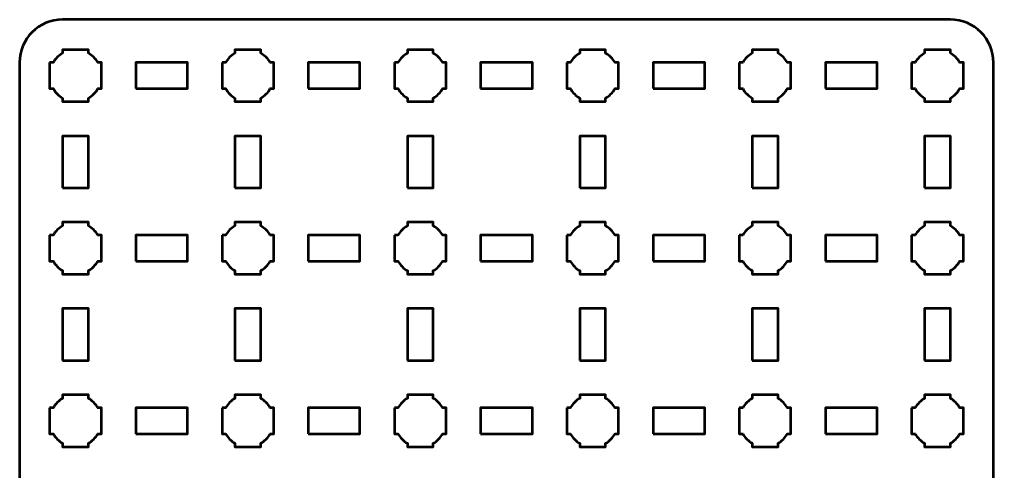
# Model space of a CAD drawing. Header units: centimetres. Extents: x -16.1 to -4.8, y -20.5 to -9.2.
# Drawn here: x -16.15 to -4.85, y -14.44 to -9.2 of the extents above; entities that cross this region are included whole.
import ezdxf

# ---------------------------------------------------------------- set-up
doc = ezdxf.new("R2010")
doc.units = ezdxf.units.CM
doc.header["$MEASUREMENT"] = 0
doc.layers.add('Layer 1', color=7, linetype='Continuous')

msp = doc.modelspace()

# ---------------------------------------------------------------- linework, layer by layer
at = {"layer": 'Layer 1', "lineweight": 53}
for points in [[(-14.8, -10), (-14.2, -10), (-14.2, -9.7), (-14.8, -9.7), (-14.8, -10)], [(-12.8, -10), (-12.2, -10), (-12.2, -9.7), (-12.8, -9.7), (-12.8, -10)], [(-10.8, -10), (-10.2, -10), (-10.2, -9.7), (-10.8, -9.7), (-10.8, -10)], [(-8.8, -10), (-8.2, -10), (-8.2, -9.7), (-8.8, -9.7), (-8.8, -10)], [(-6.8, -10), (-6.2, -10), (-6.2, -9.7), (-6.8, -9.7), (-6.8, -10)], [(-15.65, -11.15), (-15.35, -11.15), (-15.35, -10.55), (-15.65, -10.55), (-15.65, -11.15)], [(-13.65, -11.15), (-13.35, -11.15), (-13.35, -10.55), (-13.65, -10.55), (-13.65, -11.15)], [(-11.65, -11.15), (-11.35, -11.15), (-11.35, -10.55), (-11.65, -10.55), (-11.65, -11.15)], [(-9.65, -11.15), (-9.35, -11.15), (-9.35, -10.55), (-9.65, -10.55), (-9.65, -11.15)], [(-7.65, -11.15), (-7.35, -11.15), (-7.35, -10.55), (-7.65, -10.55), (-7.65, -11.15)], [(-5.65, -11.15), (-5.35, -11.15), (-5.35, -10.55), (-5.65, -10.55), (-5.65, -11.15)], [(-14.8, -12), (-14.2, -12), (-14.2, -11.7), (-14.8, -11.7), (-14.8, -12)], [(-12.8, -12), (-12.2, -12), (-12.2, -11.7), (-12.8, -11.7), (-12.8, -12)], [(-10.8, -12), (-10.2, -12), (-10.2, -11.7), (-10.8, -11.7), (-10.8, -12)], [(-8.8, -12), (-8.2, -12), (-8.2, -11.7), (-8.8, -11.7), (-8.8, -12)], [(-6.8, -12), (-6.2, -12), (-6.2, -11.7), (-6.8, -11.7), (-6.8, -12)], [(-15.65, -13.15), (-15.35, -13.15), (-15.35, -12.55), (-15.65, -12.55), (-15.65, -13.15)], [(-13.65, -13.15), (-13.35, -13.15), (-13.35, -12.55), (-13.65, -12.55), (-13.65, -13.15)], [(-11.65, -13.15), (-11.35, -13.15), (-11.35, -12.55), (-11.65, -12.55), (-11.65, -13.15)], [(-9.65, -13.15), (-9.35, -13.15), (-9.35, -12.55), (-9.65, -12.55), (-9.65, -13.15)], [(-7.65, -13.15), (-7.35, -13.15), (-7.35, -12.55), (-7.65, -12.55), (-7.65, -13.15)], [(-5.65, -13.15), (-5.35, -13.15), (-5.35, -12.55), (-5.65, -12.55), (-5.65, -13.15)], [(-14.8, -14), (-14.2, -14), (-14.2, -13.7), (-14.8, -13.7), (-14.8, -14)], [(-12.8, -14), (-12.2, -14), (-12.2, -13.7), (-12.8, -13.7), (-12.8, -14)], [(-10.8, -14), (-10.2, -14), (-10.2, -13.7), (-10.8, -13.7), (-10.8, -14)], [(-8.8, -14), (-8.2, -14), (-8.2, -13.7), (-8.8, -13.7), (-8.8, -14)], [(-6.8, -14), (-6.2, -14), (-6.2, -13.7), (-6.8, -13.7), (-6.8, -14)]]:
    msp.add_lwpolyline(points, close=True, dxfattribs=at)
for points, knots in [([(-16.15, -20), (-16.15, -20), (-16.15, -9.7), (-16.15, -9.7), (-16.15, -9.7), (-16.15, -9.42391), (-15.92609, -9.2), (-15.65, -9.2), (-15.65, -9.2), (-15.65, -9.2), (-5.35, -9.2), (-5.35, -9.2), (-5.35, -9.2), (-5.07391, -9.2), (-4.85, -9.42391), (-4.85, -9.7), (-4.85, -9.7), (-4.85, -9.7), (-4.85, -20), (-4.85, -20), (-4.85, -20), (-4.85, -20.27609), (-5.07391, -20.5), (-5.35, -20.5), (-5.35, -20.5), (-5.35, -20.5), (-15.65, -20.5), (-15.65, -20.5), (-15.65, -20.5), (-15.92609, -20.5), (-16.15, -20.27609), (-16.15, -20)], [0, 0, 0, 0, 0.125, 0.125, 0.125, 0.125, 0.25, 0.25, 0.25, 0.25, 0.375, 0.375, 0.375, 0.375, 0.5, 0.5, 0.5, 0.5, 0.625, 0.625, 0.625, 0.625, 0.75, 0.75, 0.75, 0.75, 0.875, 0.875, 0.875, 0.875, 1, 1, 1, 1]), ([(-15.8, -9.7), (-15.8, -9.7), (-15.75985, -9.7), (-15.75985, -9.7), (-15.75985, -9.7), (-15.7335, -9.65447), (-15.69553, -9.6165), (-15.65, -9.59015), (-15.65, -9.59015), (-15.65, -9.59015), (-15.65, -9.55), (-15.65, -9.55), (-15.65, -9.55), (-15.65, -9.55), (-15.5, -9.55), (-15.5, -9.55), (-15.5, -9.55), (-15.5, -9.55), (-15.35, -9.55), (-15.35, -9.55), (-15.35, -9.55), (-15.35, -9.55), (-15.35, -9.59015), (-15.35, -9.59015), (-15.35, -9.59015), (-15.30447, -9.6165), (-15.2665, -9.65447), (-15.24015, -9.7), (-15.24015, -9.7), (-15.24015, -9.7), (-15.2, -9.7), (-15.2, -9.7), (-15.2, -9.7), (-15.2, -9.7), (-15.2, -9.85), (-15.2, -9.85), (-15.2, -9.85), (-15.2, -9.85), (-15.2, -10), (-15.2, -10), (-15.2, -10), (-15.2, -10), (-15.24015, -10), (-15.24015, -10), (-15.24015, -10), (-15.2665, -10.04553), (-15.30447, -10.0835), (-15.35, -10.10985), (-15.35, -10.10985), (-15.35, -10.10985), (-15.35, -10.15), (-15.35, -10.15), (-15.35, -10.15), (-15.35, -10.15), (-15.5, -10.15), (-15.5, -10.15), (-15.5, -10.15), (-15.5, -10.15), (-15.65, -10.15), (-15.65, -10.15), (-15.65, -10.15), (-15.65, -10.15), (-15.65, -10.10985), (-15.65, -10.10985), (-15.65, -10.10985), (-15.69553, -10.0835), (-15.7335, -10.04553), (-15.75985, -10), (-15.75985, -10), (-15.75985, -10), (-15.8, -10), (-15.8, -10), (-15.8, -10), (-15.8, -10), (-15.8, -9.85), (-15.8, -9.85), (-15.8, -9.85), (-15.8, -9.85), (-15.8, -9.7), (-15.8, -9.7)], [0, 0, 0, 0, 0.05, 0.05, 0.05, 0.05, 0.1, 0.1, 0.1, 0.1, 0.15, 0.15, 0.15, 0.15, 0.2, 0.2, 0.2, 0.2, 0.25, 0.25, 0.25, 0.25, 0.3, 0.3, 0.3, 0.3, 0.35, 0.35, 0.35, 0.35, 0.4, 0.4, 0.4, 0.4, 0.45, 0.45, 0.45, 0.45, 0.5, 0.5, 0.5, 0.5, 0.55, 0.55, 0.55, 0.55, 0.6, 0.6, 0.6, 0.6, 0.65, 0.65, 0.65, 0.65, 0.7, 0.7, 0.7, 0.7, 0.75, 0.75, 0.75, 0.75, 0.8, 0.8, 0.8, 0.8, 0.85, 0.85, 0.85, 0.85, 0.9, 0.9, 0.9, 0.9, 0.95, 0.95, 0.95, 0.95, 1, 1, 1, 1]), ([(-13.8, -9.7), (-13.8, -9.7), (-13.75985, -9.7), (-13.75985, -9.7), (-13.75985, -9.7), (-13.7335, -9.65447), (-13.69553, -9.6165), (-13.65, -9.59015), (-13.65, -9.59015), (-13.65, -9.59015), (-13.65, -9.55), (-13.65, -9.55), (-13.65, -9.55), (-13.65, -9.55), (-13.5, -9.55), (-13.5, -9.55), (-13.5, -9.55), (-13.5, -9.55), (-13.35, -9.55), (-13.35, -9.55), (-13.35, -9.55), (-13.35, -9.55), (-13.35, -9.59015), (-13.35, -9.59015), (-13.35, -9.59015), (-13.30447, -9.6165), (-13.2665, -9.65447), (-13.24015, -9.7), (-13.24015, -9.7), (-13.24015, -9.7), (-13.2, -9.7), (-13.2, -9.7), (-13.2, -9.7), (-13.2, -9.7), (-13.2, -9.85), (-13.2, -9.85), (-13.2, -9.85), (-13.2, -9.85), (-13.2, -10), (-13.2, -10), (-13.2, -10), (-13.2, -10), (-13.24015, -10), (-13.24015, -10), (-13.24015, -10), (-13.2665, -10.04553), (-13.30447, -10.0835), (-13.35, -10.10985), (-13.35, -10.10985), (-13.35, -10.10985), (-13.35, -10.15), (-13.35, -10.15), (-13.35, -10.15), (-13.35, -10.15), (-13.5, -10.15), (-13.5, -10.15), (-13.5, -10.15), (-13.5, -10.15), (-13.65, -10.15), (-13.65, -10.15), (-13.65, -10.15), (-13.65, -10.15), (-13.65, -10.10985), (-13.65, -10.10985), (-13.65, -10.10985), (-13.69553, -10.0835), (-13.7335, -10.04553), (-13.75985, -10), (-13.75985, -10), (-13.75985, -10), (-13.8, -10), (-13.8, -10), (-13.8, -10), (-13.8, -10), (-13.8, -9.85), (-13.8, -9.85), (-13.8, -9.85), (-13.8, -9.85), (-13.8, -9.7), (-13.8, -9.7)], [0, 0, 0, 0, 0.05, 0.05, 0.05, 0.05, 0.1, 0.1, 0.1, 0.1, 0.15, 0.15, 0.15, 0.15, 0.2, 0.2, 0.2, 0.2, 0.25, 0.25, 0.25, 0.25, 0.3, 0.3, 0.3, 0.3, 0.35, 0.35, 0.35, 0.35, 0.4, 0.4, 0.4, 0.4, 0.45, 0.45, 0.45, 0.45, 0.5, 0.5, 0.5, 0.5, 0.55, 0.55, 0.55, 0.55, 0.6, 0.6, 0.6, 0.6, 0.65, 0.65, 0.65, 0.65, 0.7, 0.7, 0.7, 0.7, 0.75, 0.75, 0.75, 0.75, 0.8, 0.8, 0.8, 0.8, 0.85, 0.85, 0.85, 0.85, 0.9, 0.9, 0.9, 0.9, 0.95, 0.95, 0.95, 0.95, 1, 1, 1, 1]), ([(-11.8, -9.7), (-11.8, -9.7), (-11.75985, -9.7), (-11.75985, -9.7), (-11.75985, -9.7), (-11.7335, -9.65447), (-11.69553, -9.6165), (-11.65, -9.59015), (-11.65, -9.59015), (-11.65, -9.59015), (-11.65, -9.55), (-11.65, -9.55), (-11.65, -9.55), (-11.65, -9.55), (-11.5, -9.55), (-11.5, -9.55), (-11.5, -9.55), (-11.5, -9.55), (-11.35, -9.55), (-11.35, -9.55), (-11.35, -9.55), (-11.35, -9.55), (-11.35, -9.59015), (-11.35, -9.59015), (-11.35, -9.59015), (-11.30447, -9.6165), (-11.2665, -9.65447), (-11.24015, -9.7), (-11.24015, -9.7), (-11.24015, -9.7), (-11.2, -9.7), (-11.2, -9.7), (-11.2, -9.7), (-11.2, -9.7), (-11.2, -9.85), (-11.2, -9.85), (-11.2, -9.85), (-11.2, -9.85), (-11.2, -10), (-11.2, -10), (-11.2, -10), (-11.2, -10), (-11.24015, -10), (-11.24015, -10), (-11.24015, -10), (-11.2665, -10.04553), (-11.30447, -10.0835), (-11.35, -10.10985), (-11.35, -10.10985), (-11.35, -10.10985), (-11.35, -10.15), (-11.35, -10.15), (-11.35, -10.15), (-11.35, -10.15), (-11.5, -10.15), (-11.5, -10.15), (-11.5, -10.15), (-11.5, -10.15), (-11.65, -10.15), (-11.65, -10.15), (-11.65, -10.15), (-11.65, -10.15), (-11.65, -10.10985), (-11.65, -10.10985), (-11.65, -10.10985), (-11.69553, -10.0835), (-11.7335, -10.04553), (-11.75985, -10), (-11.75985, -10), (-11.75985, -10), (-11.8, -10), (-11.8, -10), (-11.8, -10), (-11.8, -10), (-11.8, -9.85), (-11.8, -9.85), (-11.8, -9.85), (-11.8, -9.85), (-11.8, -9.7), (-11.8, -9.7)], [0, 0, 0, 0, 0.05, 0.05, 0.05, 0.05, 0.1, 0.1, 0.1, 0.1, 0.15, 0.15, 0.15, 0.15, 0.2, 0.2, 0.2, 0.2, 0.25, 0.25, 0.25, 0.25, 0.3, 0.3, 0.3, 0.3, 0.35, 0.35, 0.35, 0.35, 0.4, 0.4, 0.4, 0.4, 0.45, 0.45, 0.45, 0.45, 0.5, 0.5, 0.5, 0.5, 0.55, 0.55, 0.55, 0.55, 0.6, 0.6, 0.6, 0.6, 0.65, 0.65, 0.65, 0.65, 0.7, 0.7, 0.7, 0.7, 0.75, 0.75, 0.75, 0.75, 0.8, 0.8, 0.8, 0.8, 0.85, 0.85, 0.85, 0.85, 0.9, 0.9, 0.9, 0.9, 0.95, 0.95, 0.95, 0.95, 1, 1, 1, 1]), ([(-9.8, -9.7), (-9.8, -9.7), (-9.75985, -9.7), (-9.75985, -9.7), (-9.75985, -9.7), (-9.7335, -9.65447), (-9.69553, -9.6165), (-9.65, -9.59015), (-9.65, -9.59015), (-9.65, -9.59015), (-9.65, -9.55), (-9.65, -9.55), (-9.65, -9.55), (-9.65, -9.55), (-9.5, -9.55), (-9.5, -9.55), (-9.5, -9.55), (-9.5, -9.55), (-9.35, -9.55), (-9.35, -9.55), (-9.35, -9.55), (-9.35, -9.55), (-9.35, -9.59015), (-9.35, -9.59015), (-9.35, -9.59015), (-9.30447, -9.6165), (-9.2665, -9.65447), (-9.24015, -9.7), (-9.24015, -9.7), (-9.24015, -9.7), (-9.2, -9.7), (-9.2, -9.7), (-9.2, -9.7), (-9.2, -9.7), (-9.2, -9.85), (-9.2, -9.85), (-9.2, -9.85), (-9.2, -9.85), (-9.2, -10), (-9.2, -10), (-9.2, -10), (-9.2, -10), (-9.24015, -10), (-9.24015, -10), (-9.24015, -10), (-9.2665, -10.04553), (-9.30447, -10.0835), (-9.35, -10.10985), (-9.35, -10.10985), (-9.35, -10.10985), (-9.35, -10.15), (-9.35, -10.15), (-9.35, -10.15), (-9.35, -10.15), (-9.5, -10.15), (-9.5, -10.15), (-9.5, -10.15), (-9.5, -10.15), (-9.65, -10.15), (-9.65, -10.15), (-9.65, -10.15), (-9.65, -10.15), (-9.65, -10.10985), (-9.65, -10.10985), (-9.65, -10.10985), (-9.69553, -10.0835), (-9.7335, -10.04553), (-9.75985, -10), (-9.75985, -10), (-9.75985, -10), (-9.8, -10), (-9.8, -10), (-9.8, -10), (-9.8, -10), (-9.8, -9.85), (-9.8, -9.85), (-9.8, -9.85), (-9.8, -9.85), (-9.8, -9.7), (-9.8, -9.7)], [0, 0, 0, 0, 0.05, 0.05, 0.05, 0.05, 0.1, 0.1, 0.1, 0.1, 0.15, 0.15, 0.15, 0.15, 0.2, 0.2, 0.2, 0.2, 0.25, 0.25, 0.25, 0.25, 0.3, 0.3, 0.3, 0.3, 0.35, 0.35, 0.35, 0.35, 0.4, 0.4, 0.4, 0.4, 0.45, 0.45, 0.45, 0.45, 0.5, 0.5, 0.5, 0.5, 0.55, 0.55, 0.55, 0.55, 0.6, 0.6, 0.6, 0.6, 0.65, 0.65, 0.65, 0.65, 0.7, 0.7, 0.7, 0.7, 0.75, 0.75, 0.75, 0.75, 0.8, 0.8, 0.8, 0.8, 0.85, 0.85, 0.85, 0.85, 0.9, 0.9, 0.9, 0.9, 0.95, 0.95, 0.95, 0.95, 1, 1, 1, 1]), ([(-7.8, -9.7), (-7.8, -9.7), (-7.75985, -9.7), (-7.75985, -9.7), (-7.75985, -9.7), (-7.7335, -9.65447), (-7.69553, -9.6165), (-7.65, -9.59015), (-7.65, -9.59015), (-7.65, -9.59015), (-7.65, -9.55), (-7.65, -9.55), (-7.65, -9.55), (-7.65, -9.55), (-7.5, -9.55), (-7.5, -9.55), (-7.5, -9.55), (-7.5, -9.55), (-7.35, -9.55), (-7.35, -9.55), (-7.35, -9.55), (-7.35, -9.55), (-7.35, -9.59015), (-7.35, -9.59015), (-7.35, -9.59015), (-7.30447, -9.6165), (-7.2665, -9.65447), (-7.24015, -9.7), (-7.24015, -9.7), (-7.24015, -9.7), (-7.2, -9.7), (-7.2, -9.7), (-7.2, -9.7), (-7.2, -9.7), (-7.2, -9.85), (-7.2, -9.85), (-7.2, -9.85), (-7.2, -9.85), (-7.2, -10), (-7.2, -10), (-7.2, -10), (-7.2, -10), (-7.24015, -10), (-7.24015, -10), (-7.24015, -10), (-7.2665, -10.04553), (-7.30447, -10.0835), (-7.35, -10.10985), (-7.35, -10.10985), (-7.35, -10.10985), (-7.35, -10.15), (-7.35, -10.15), (-7.35, -10.15), (-7.35, -10.15), (-7.5, -10.15), (-7.5, -10.15), (-7.5, -10.15), (-7.5, -10.15), (-7.65, -10.15), (-7.65, -10.15), (-7.65, -10.15), (-7.65, -10.15), (-7.65, -10.10985), (-7.65, -10.10985), (-7.65, -10.10985), (-7.69553, -10.0835), (-7.7335, -10.04553), (-7.75985, -10), (-7.75985, -10), (-7.75985, -10), (-7.8, -10), (-7.8, -10), (-7.8, -10), (-7.8, -10), (-7.8, -9.85), (-7.8, -9.85), (-7.8, -9.85), (-7.8, -9.85), (-7.8, -9.7), (-7.8, -9.7)], [0, 0, 0, 0, 0.05, 0.05, 0.05, 0.05, 0.1, 0.1, 0.1, 0.1, 0.15, 0.15, 0.15, 0.15, 0.2, 0.2, 0.2, 0.2, 0.25, 0.25, 0.25, 0.25, 0.3, 0.3, 0.3, 0.3, 0.35, 0.35, 0.35, 0.35, 0.4, 0.4, 0.4, 0.4, 0.45, 0.45, 0.45, 0.45, 0.5, 0.5, 0.5, 0.5, 0.55, 0.55, 0.55, 0.55, 0.6, 0.6, 0.6, 0.6, 0.65, 0.65, 0.65, 0.65, 0.7, 0.7, 0.7, 0.7, 0.75, 0.75, 0.75, 0.75, 0.8, 0.8, 0.8, 0.8, 0.85, 0.85, 0.85, 0.85, 0.9, 0.9, 0.9, 0.9, 0.95, 0.95, 0.95, 0.95, 1, 1, 1, 1]), ([(-5.8, -9.7), (-5.8, -9.7), (-5.75985, -9.7), (-5.75985, -9.7), (-5.75985, -9.7), (-5.7335, -9.65447), (-5.69553, -9.6165), (-5.65, -9.59015), (-5.65, -9.59015), (-5.65, -9.59015), (-5.65, -9.55), (-5.65, -9.55), (-5.65, -9.55), (-5.65, -9.55), (-5.5, -9.55), (-5.5, -9.55), (-5.5, -9.55), (-5.5, -9.55), (-5.35, -9.55), (-5.35, -9.55), (-5.35, -9.55), (-5.35, -9.55), (-5.35, -9.59015), (-5.35, -9.59015), (-5.35, -9.59015), (-5.30447, -9.6165), (-5.2665, -9.65447), (-5.24015, -9.7), (-5.24015, -9.7), (-5.24015, -9.7), (-5.2, -9.7), (-5.2, -9.7), (-5.2, -9.7), (-5.2, -9.7), (-5.2, -9.85), (-5.2, -9.85), (-5.2, -9.85), (-5.2, -9.85), (-5.2, -10), (-5.2, -10), (-5.2, -10), (-5.2, -10), (-5.24015, -10), (-5.24015, -10), (-5.24015, -10), (-5.2665, -10.04553), (-5.30447, -10.0835), (-5.35, -10.10985), (-5.35, -10.10985), (-5.35, -10.10985), (-5.35, -10.15), (-5.35, -10.15), (-5.35, -10.15), (-5.35, -10.15), (-5.5, -10.15), (-5.5, -10.15), (-5.5, -10.15), (-5.5, -10.15), (-5.65, -10.15), (-5.65, -10.15), (-5.65, -10.15), (-5.65, -10.15), (-5.65, -10.10985), (-5.65, -10.10985), (-5.65, -10.10985), (-5.69553, -10.0835), (-5.7335, -10.04553), (-5.75985, -10), (-5.75985, -10), (-5.75985, -10), (-5.8, -10), (-5.8, -10), (-5.8, -10), (-5.8, -10), (-5.8, -9.85), (-5.8, -9.85), (-5.8, -9.85), (-5.8, -9.85), (-5.8, -9.7), (-5.8, -9.7)], [0, 0, 0, 0, 0.05, 0.05, 0.05, 0.05, 0.1, 0.1, 0.1, 0.1, 0.15, 0.15, 0.15, 0.15, 0.2, 0.2, 0.2, 0.2, 0.25, 0.25, 0.25, 0.25, 0.3, 0.3, 0.3, 0.3, 0.35, 0.35, 0.35, 0.35, 0.4, 0.4, 0.4, 0.4, 0.45, 0.45, 0.45, 0.45, 0.5, 0.5, 0.5, 0.5, 0.55, 0.55, 0.55, 0.55, 0.6, 0.6, 0.6, 0.6, 0.65, 0.65, 0.65, 0.65, 0.7, 0.7, 0.7, 0.7, 0.75, 0.75, 0.75, 0.75, 0.8, 0.8, 0.8, 0.8, 0.85, 0.85, 0.85, 0.85, 0.9, 0.9, 0.9, 0.9, 0.95, 0.95, 0.95, 0.95, 1, 1, 1, 1]), ([(-15.8, -11.7), (-15.8, -11.7), (-15.75985, -11.7), (-15.75985, -11.7), (-15.75985, -11.7), (-15.7335, -11.65447), (-15.69553, -11.6165), (-15.65, -11.59015), (-15.65, -11.59015), (-15.65, -11.59015), (-15.65, -11.55), (-15.65, -11.55), (-15.65, -11.55), (-15.65, -11.55), (-15.5, -11.55), (-15.5, -11.55), (-15.5, -11.55), (-15.5, -11.55), (-15.35, -11.55), (-15.35, -11.55), (-15.35, -11.55), (-15.35, -11.55), (-15.35, -11.59015), (-15.35, -11.59015), (-15.35, -11.59015), (-15.30447, -11.6165), (-15.2665, -11.65447), (-15.24015, -11.7), (-15.24015, -11.7), (-15.24015, -11.7), (-15.2, -11.7), (-15.2, -11.7), (-15.2, -11.7), (-15.2, -11.7), (-15.2, -11.85), (-15.2, -11.85), (-15.2, -11.85), (-15.2, -11.85), (-15.2, -12), (-15.2, -12), (-15.2, -12), (-15.2, -12), (-15.24015, -12), (-15.24015, -12), (-15.24015, -12), (-15.2665, -12.04553), (-15.30447, -12.0835), (-15.35, -12.10985), (-15.35, -12.10985), (-15.35, -12.10985), (-15.35, -12.15), (-15.35, -12.15), (-15.35, -12.15), (-15.35, -12.15), (-15.5, -12.15), (-15.5, -12.15), (-15.5, -12.15), (-15.5, -12.15), (-15.65, -12.15), (-15.65, -12.15), (-15.65, -12.15), (-15.65, -12.15), (-15.65, -12.10985), (-15.65, -12.10985), (-15.65, -12.10985), (-15.69553, -12.0835), (-15.7335, -12.04553), (-15.75985, -12), (-15.75985, -12), (-15.75985, -12), (-15.8, -12), (-15.8, -12), (-15.8, -12), (-15.8, -12), (-15.8, -11.85), (-15.8, -11.85), (-15.8, -11.85), (-15.8, -11.85), (-15.8, -11.7), (-15.8, -11.7)], [0, 0, 0, 0, 0.05, 0.05, 0.05, 0.05, 0.1, 0.1, 0.1, 0.1, 0.15, 0.15, 0.15, 0.15, 0.2, 0.2, 0.2, 0.2, 0.25, 0.25, 0.25, 0.25, 0.3, 0.3, 0.3, 0.3, 0.35, 0.35, 0.35, 0.35, 0.4, 0.4, 0.4, 0.4, 0.45, 0.45, 0.45, 0.45, 0.5, 0.5, 0.5, 0.5, 0.55, 0.55, 0.55, 0.55, 0.6, 0.6, 0.6, 0.6, 0.65, 0.65, 0.65, 0.65, 0.7, 0.7, 0.7, 0.7, 0.75, 0.75, 0.75, 0.75, 0.8, 0.8, 0.8, 0.8, 0.85, 0.85, 0.85, 0.85, 0.9, 0.9, 0.9, 0.9, 0.95, 0.95, 0.95, 0.95, 1, 1, 1, 1]), ([(-13.8, -11.7), (-13.8, -11.7), (-13.75985, -11.7), (-13.75985, -11.7), (-13.75985, -11.7), (-13.7335, -11.65447), (-13.69553, -11.6165), (-13.65, -11.59015), (-13.65, -11.59015), (-13.65, -11.59015), (-13.65, -11.55), (-13.65, -11.55), (-13.65, -11.55), (-13.65, -11.55), (-13.5, -11.55), (-13.5, -11.55), (-13.5, -11.55), (-13.5, -11.55), (-13.35, -11.55), (-13.35, -11.55), (-13.35, -11.55), (-13.35, -11.55), (-13.35, -11.59015), (-13.35, -11.59015), (-13.35, -11.59015), (-13.30447, -11.6165), (-13.2665, -11.65447), (-13.24015, -11.7), (-13.24015, -11.7), (-13.24015, -11.7), (-13.2, -11.7), (-13.2, -11.7), (-13.2, -11.7), (-13.2, -11.7), (-13.2, -11.85), (-13.2, -11.85), (-13.2, -11.85), (-13.2, -11.85), (-13.2, -12), (-13.2, -12), (-13.2, -12), (-13.2, -12), (-13.24015, -12), (-13.24015, -12), (-13.24015, -12), (-13.2665, -12.04553), (-13.30447, -12.0835), (-13.35, -12.10985), (-13.35, -12.10985), (-13.35, -12.10985), (-13.35, -12.15), (-13.35, -12.15), (-13.35, -12.15), (-13.35, -12.15), (-13.5, -12.15), (-13.5, -12.15), (-13.5, -12.15), (-13.5, -12.15), (-13.65, -12.15), (-13.65, -12.15), (-13.65, -12.15), (-13.65, -12.15), (-13.65, -12.10985), (-13.65, -12.10985), (-13.65, -12.10985), (-13.69553, -12.0835), (-13.7335, -12.04553), (-13.75985, -12), (-13.75985, -12), (-13.75985, -12), (-13.8, -12), (-13.8, -12), (-13.8, -12), (-13.8, -12), (-13.8, -11.85), (-13.8, -11.85), (-13.8, -11.85), (-13.8, -11.85), (-13.8, -11.7), (-13.8, -11.7)], [0, 0, 0, 0, 0.05, 0.05, 0.05, 0.05, 0.1, 0.1, 0.1, 0.1, 0.15, 0.15, 0.15, 0.15, 0.2, 0.2, 0.2, 0.2, 0.25, 0.25, 0.25, 0.25, 0.3, 0.3, 0.3, 0.3, 0.35, 0.35, 0.35, 0.35, 0.4, 0.4, 0.4, 0.4, 0.45, 0.45, 0.45, 0.45, 0.5, 0.5, 0.5, 0.5, 0.55, 0.55, 0.55, 0.55, 0.6, 0.6, 0.6, 0.6, 0.65, 0.65, 0.65, 0.65, 0.7, 0.7, 0.7, 0.7, 0.75, 0.75, 0.75, 0.75, 0.8, 0.8, 0.8, 0.8, 0.85, 0.85, 0.85, 0.85, 0.9, 0.9, 0.9, 0.9, 0.95, 0.95, 0.95, 0.95, 1, 1, 1, 1]), ([(-11.8, -11.7), (-11.8, -11.7), (-11.75985, -11.7), (-11.75985, -11.7), (-11.75985, -11.7), (-11.7335, -11.65447), (-11.69553, -11.6165), (-11.65, -11.59015), (-11.65, -11.59015), (-11.65, -11.59015), (-11.65, -11.55), (-11.65, -11.55), (-11.65, -11.55), (-11.65, -11.55), (-11.5, -11.55), (-11.5, -11.55), (-11.5, -11.55), (-11.5, -11.55), (-11.35, -11.55), (-11.35, -11.55), (-11.35, -11.55), (-11.35, -11.55), (-11.35, -11.59015), (-11.35, -11.59015), (-11.35, -11.59015), (-11.30447, -11.6165), (-11.2665, -11.65447), (-11.24015, -11.7), (-11.24015, -11.7), (-11.24015, -11.7), (-11.2, -11.7), (-11.2, -11.7), (-11.2, -11.7), (-11.2, -11.7), (-11.2, -11.85), (-11.2, -11.85), (-11.2, -11.85), (-11.2, -11.85), (-11.2, -12), (-11.2, -12), (-11.2, -12), (-11.2, -12), (-11.24015, -12), (-11.24015, -12), (-11.24015, -12), (-11.2665, -12.04553), (-11.30447, -12.0835), (-11.35, -12.10985), (-11.35, -12.10985), (-11.35, -12.10985), (-11.35, -12.15), (-11.35, -12.15), (-11.35, -12.15), (-11.35, -12.15), (-11.5, -12.15), (-11.5, -12.15), (-11.5, -12.15), (-11.5, -12.15), (-11.65, -12.15), (-11.65, -12.15), (-11.65, -12.15), (-11.65, -12.15), (-11.65, -12.10985), (-11.65, -12.10985), (-11.65, -12.10985), (-11.69553, -12.0835), (-11.7335, -12.04553), (-11.75985, -12), (-11.75985, -12), (-11.75985, -12), (-11.8, -12), (-11.8, -12), (-11.8, -12), (-11.8, -12), (-11.8, -11.85), (-11.8, -11.85), (-11.8, -11.85), (-11.8, -11.85), (-11.8, -11.7), (-11.8, -11.7)], [0, 0, 0, 0, 0.05, 0.05, 0.05, 0.05, 0.1, 0.1, 0.1, 0.1, 0.15, 0.15, 0.15, 0.15, 0.2, 0.2, 0.2, 0.2, 0.25, 0.25, 0.25, 0.25, 0.3, 0.3, 0.3, 0.3, 0.35, 0.35, 0.35, 0.35, 0.4, 0.4, 0.4, 0.4, 0.45, 0.45, 0.45, 0.45, 0.5, 0.5, 0.5, 0.5, 0.55, 0.55, 0.55, 0.55, 0.6, 0.6, 0.6, 0.6, 0.65, 0.65, 0.65, 0.65, 0.7, 0.7, 0.7, 0.7, 0.75, 0.75, 0.75, 0.75, 0.8, 0.8, 0.8, 0.8, 0.85, 0.85, 0.85, 0.85, 0.9, 0.9, 0.9, 0.9, 0.95, 0.95, 0.95, 0.95, 1, 1, 1, 1]), ([(-9.8, -11.7), (-9.8, -11.7), (-9.75985, -11.7), (-9.75985, -11.7), (-9.75985, -11.7), (-9.7335, -11.65447), (-9.69553, -11.6165), (-9.65, -11.59015), (-9.65, -11.59015), (-9.65, -11.59015), (-9.65, -11.55), (-9.65, -11.55), (-9.65, -11.55), (-9.65, -11.55), (-9.5, -11.55), (-9.5, -11.55), (-9.5, -11.55), (-9.5, -11.55), (-9.35, -11.55), (-9.35, -11.55), (-9.35, -11.55), (-9.35, -11.55), (-9.35, -11.59015), (-9.35, -11.59015), (-9.35, -11.59015), (-9.30447, -11.6165), (-9.2665, -11.65447), (-9.24015, -11.7), (-9.24015, -11.7), (-9.24015, -11.7), (-9.2, -11.7), (-9.2, -11.7), (-9.2, -11.7), (-9.2, -11.7), (-9.2, -11.85), (-9.2, -11.85), (-9.2, -11.85), (-9.2, -11.85), (-9.2, -12), (-9.2, -12), (-9.2, -12), (-9.2, -12), (-9.24015, -12), (-9.24015, -12), (-9.24015, -12), (-9.2665, -12.04553), (-9.30447, -12.0835), (-9.35, -12.10985), (-9.35, -12.10985), (-9.35, -12.10985), (-9.35, -12.15), (-9.35, -12.15), (-9.35, -12.15), (-9.35, -12.15), (-9.5, -12.15), (-9.5, -12.15), (-9.5, -12.15), (-9.5, -12.15), (-9.65, -12.15), (-9.65, -12.15), (-9.65, -12.15), (-9.65, -12.15), (-9.65, -12.10985), (-9.65, -12.10985), (-9.65, -12.10985), (-9.69553, -12.0835), (-9.7335, -12.04553), (-9.75985, -12), (-9.75985, -12), (-9.75985, -12), (-9.8, -12), (-9.8, -12), (-9.8, -12), (-9.8, -12), (-9.8, -11.85), (-9.8, -11.85), (-9.8, -11.85), (-9.8, -11.85), (-9.8, -11.7), (-9.8, -11.7)], [0, 0, 0, 0, 0.05, 0.05, 0.05, 0.05, 0.1, 0.1, 0.1, 0.1, 0.15, 0.15, 0.15, 0.15, 0.2, 0.2, 0.2, 0.2, 0.25, 0.25, 0.25, 0.25, 0.3, 0.3, 0.3, 0.3, 0.35, 0.35, 0.35, 0.35, 0.4, 0.4, 0.4, 0.4, 0.45, 0.45, 0.45, 0.45, 0.5, 0.5, 0.5, 0.5, 0.55, 0.55, 0.55, 0.55, 0.6, 0.6, 0.6, 0.6, 0.65, 0.65, 0.65, 0.65, 0.7, 0.7, 0.7, 0.7, 0.75, 0.75, 0.75, 0.75, 0.8, 0.8, 0.8, 0.8, 0.85, 0.85, 0.85, 0.85, 0.9, 0.9, 0.9, 0.9, 0.95, 0.95, 0.95, 0.95, 1, 1, 1, 1]), ([(-7.8, -11.7), (-7.8, -11.7), (-7.75985, -11.7), (-7.75985, -11.7), (-7.75985, -11.7), (-7.7335, -11.65447), (-7.69553, -11.6165), (-7.65, -11.59015), (-7.65, -11.59015), (-7.65, -11.59015), (-7.65, -11.55), (-7.65, -11.55), (-7.65, -11.55), (-7.65, -11.55), (-7.5, -11.55), (-7.5, -11.55), (-7.5, -11.55), (-7.5, -11.55), (-7.35, -11.55), (-7.35, -11.55), (-7.35, -11.55), (-7.35, -11.55), (-7.35, -11.59015), (-7.35, -11.59015), (-7.35, -11.59015), (-7.30447, -11.6165), (-7.2665, -11.65447), (-7.24015, -11.7), (-7.24015, -11.7), (-7.24015, -11.7), (-7.2, -11.7), (-7.2, -11.7), (-7.2, -11.7), (-7.2, -11.7), (-7.2, -11.85), (-7.2, -11.85), (-7.2, -11.85), (-7.2, -11.85), (-7.2, -12), (-7.2, -12), (-7.2, -12), (-7.2, -12), (-7.24015, -12), (-7.24015, -12), (-7.24015, -12), (-7.2665, -12.04553), (-7.30447, -12.0835), (-7.35, -12.10985), (-7.35, -12.10985), (-7.35, -12.10985), (-7.35, -12.15), (-7.35, -12.15), (-7.35, -12.15), (-7.35, -12.15), (-7.5, -12.15), (-7.5, -12.15), (-7.5, -12.15), (-7.5, -12.15), (-7.65, -12.15), (-7.65, -12.15), (-7.65, -12.15), (-7.65, -12.15), (-7.65, -12.10985), (-7.65, -12.10985), (-7.65, -12.10985), (-7.69553, -12.0835), (-7.7335, -12.04553), (-7.75985, -12), (-7.75985, -12), (-7.75985, -12), (-7.8, -12), (-7.8, -12), (-7.8, -12), (-7.8, -12), (-7.8, -11.85), (-7.8, -11.85), (-7.8, -11.85), (-7.8, -11.85), (-7.8, -11.7), (-7.8, -11.7)], [0, 0, 0, 0, 0.05, 0.05, 0.05, 0.05, 0.1, 0.1, 0.1, 0.1, 0.15, 0.15, 0.15, 0.15, 0.2, 0.2, 0.2, 0.2, 0.25, 0.25, 0.25, 0.25, 0.3, 0.3, 0.3, 0.3, 0.35, 0.35, 0.35, 0.35, 0.4, 0.4, 0.4, 0.4, 0.45, 0.45, 0.45, 0.45, 0.5, 0.5, 0.5, 0.5, 0.55, 0.55, 0.55, 0.55, 0.6, 0.6, 0.6, 0.6, 0.65, 0.65, 0.65, 0.65, 0.7, 0.7, 0.7, 0.7, 0.75, 0.75, 0.75, 0.75, 0.8, 0.8, 0.8, 0.8, 0.85, 0.85, 0.85, 0.85, 0.9, 0.9, 0.9, 0.9, 0.95, 0.95, 0.95, 0.95, 1, 1, 1, 1]), ([(-5.8, -11.7), (-5.8, -11.7), (-5.75985, -11.7), (-5.75985, -11.7), (-5.75985, -11.7), (-5.7335, -11.65447), (-5.69553, -11.6165), (-5.65, -11.59015), (-5.65, -11.59015), (-5.65, -11.59015), (-5.65, -11.55), (-5.65, -11.55), (-5.65, -11.55), (-5.65, -11.55), (-5.5, -11.55), (-5.5, -11.55), (-5.5, -11.55), (-5.5, -11.55), (-5.35, -11.55), (-5.35, -11.55), (-5.35, -11.55), (-5.35, -11.55), (-5.35, -11.59015), (-5.35, -11.59015), (-5.35, -11.59015), (-5.30447, -11.6165), (-5.2665, -11.65447), (-5.24015, -11.7), (-5.24015, -11.7), (-5.24015, -11.7), (-5.2, -11.7), (-5.2, -11.7), (-5.2, -11.7), (-5.2, -11.7), (-5.2, -11.85), (-5.2, -11.85), (-5.2, -11.85), (-5.2, -11.85), (-5.2, -12), (-5.2, -12), (-5.2, -12), (-5.2, -12), (-5.24015, -12), (-5.24015, -12), (-5.24015, -12), (-5.2665, -12.04553), (-5.30447, -12.0835), (-5.35, -12.10985), (-5.35, -12.10985), (-5.35, -12.10985), (-5.35, -12.15), (-5.35, -12.15), (-5.35, -12.15), (-5.35, -12.15), (-5.5, -12.15), (-5.5, -12.15), (-5.5, -12.15), (-5.5, -12.15), (-5.65, -12.15), (-5.65, -12.15), (-5.65, -12.15), (-5.65, -12.15), (-5.65, -12.10985), (-5.65, -12.10985), (-5.65, -12.10985), (-5.69553, -12.0835), (-5.7335, -12.04553), (-5.75985, -12), (-5.75985, -12), (-5.75985, -12), (-5.8, -12), (-5.8, -12), (-5.8, -12), (-5.8, -12), (-5.8, -11.85), (-5.8, -11.85), (-5.8, -11.85), (-5.8, -11.85), (-5.8, -11.7), (-5.8, -11.7)], [0, 0, 0, 0, 0.05, 0.05, 0.05, 0.05, 0.1, 0.1, 0.1, 0.1, 0.15, 0.15, 0.15, 0.15, 0.2, 0.2, 0.2, 0.2, 0.25, 0.25, 0.25, 0.25, 0.3, 0.3, 0.3, 0.3, 0.35, 0.35, 0.35, 0.35, 0.4, 0.4, 0.4, 0.4, 0.45, 0.45, 0.45, 0.45, 0.5, 0.5, 0.5, 0.5, 0.55, 0.55, 0.55, 0.55, 0.6, 0.6, 0.6, 0.6, 0.65, 0.65, 0.65, 0.65, 0.7, 0.7, 0.7, 0.7, 0.75, 0.75, 0.75, 0.75, 0.8, 0.8, 0.8, 0.8, 0.85, 0.85, 0.85, 0.85, 0.9, 0.9, 0.9, 0.9, 0.95, 0.95, 0.95, 0.95, 1, 1, 1, 1]), ([(-15.8, -13.7), (-15.8, -13.7), (-15.75985, -13.7), (-15.75985, -13.7), (-15.75985, -13.7), (-15.7335, -13.65447), (-15.69553, -13.6165), (-15.65, -13.59015), (-15.65, -13.59015), (-15.65, -13.59015), (-15.65, -13.55), (-15.65, -13.55), (-15.65, -13.55), (-15.65, -13.55), (-15.5, -13.55), (-15.5, -13.55), (-15.5, -13.55), (-15.5, -13.55), (-15.35, -13.55), (-15.35, -13.55), (-15.35, -13.55), (-15.35, -13.55), (-15.35, -13.59015), (-15.35, -13.59015), (-15.35, -13.59015), (-15.30447, -13.6165), (-15.2665, -13.65447), (-15.24015, -13.7), (-15.24015, -13.7), (-15.24015, -13.7), (-15.2, -13.7), (-15.2, -13.7), (-15.2, -13.7), (-15.2, -13.7), (-15.2, -13.85), (-15.2, -13.85), (-15.2, -13.85), (-15.2, -13.85), (-15.2, -14), (-15.2, -14), (-15.2, -14), (-15.2, -14), (-15.24015, -14), (-15.24015, -14), (-15.24015, -14), (-15.2665, -14.04553), (-15.30447, -14.0835), (-15.35, -14.10985), (-15.35, -14.10985), (-15.35, -14.10985), (-15.35, -14.15), (-15.35, -14.15), (-15.35, -14.15), (-15.35, -14.15), (-15.5, -14.15), (-15.5, -14.15), (-15.5, -14.15), (-15.5, -14.15), (-15.65, -14.15), (-15.65, -14.15), (-15.65, -14.15), (-15.65, -14.15), (-15.65, -14.10985), (-15.65, -14.10985), (-15.65, -14.10985), (-15.69553, -14.0835), (-15.7335, -14.04553), (-15.75985, -14), (-15.75985, -14), (-15.75985, -14), (-15.8, -14), (-15.8, -14), (-15.8, -14), (-15.8, -14), (-15.8, -13.85), (-15.8, -13.85), (-15.8, -13.85), (-15.8, -13.85), (-15.8, -13.7), (-15.8, -13.7)], [0, 0, 0, 0, 0.05, 0.05, 0.05, 0.05, 0.1, 0.1, 0.1, 0.1, 0.15, 0.15, 0.15, 0.15, 0.2, 0.2, 0.2, 0.2, 0.25, 0.25, 0.25, 0.25, 0.3, 0.3, 0.3, 0.3, 0.35, 0.35, 0.35, 0.35, 0.4, 0.4, 0.4, 0.4, 0.45, 0.45, 0.45, 0.45, 0.5, 0.5, 0.5, 0.5, 0.55, 0.55, 0.55, 0.55, 0.6, 0.6, 0.6, 0.6, 0.65, 0.65, 0.65, 0.65, 0.7, 0.7, 0.7, 0.7, 0.75, 0.75, 0.75, 0.75, 0.8, 0.8, 0.8, 0.8, 0.85, 0.85, 0.85, 0.85, 0.9, 0.9, 0.9, 0.9, 0.95, 0.95, 0.95, 0.95, 1, 1, 1, 1]), ([(-13.8, -13.7), (-13.8, -13.7), (-13.75985, -13.7), (-13.75985, -13.7), (-13.75985, -13.7), (-13.7335, -13.65447), (-13.69553, -13.6165), (-13.65, -13.59015), (-13.65, -13.59015), (-13.65, -13.59015), (-13.65, -13.55), (-13.65, -13.55), (-13.65, -13.55), (-13.65, -13.55), (-13.5, -13.55), (-13.5, -13.55), (-13.5, -13.55), (-13.5, -13.55), (-13.35, -13.55), (-13.35, -13.55), (-13.35, -13.55), (-13.35, -13.55), (-13.35, -13.59015), (-13.35, -13.59015), (-13.35, -13.59015), (-13.30447, -13.6165), (-13.2665, -13.65447), (-13.24015, -13.7), (-13.24015, -13.7), (-13.24015, -13.7), (-13.2, -13.7), (-13.2, -13.7), (-13.2, -13.7), (-13.2, -13.7), (-13.2, -13.85), (-13.2, -13.85), (-13.2, -13.85), (-13.2, -13.85), (-13.2, -14), (-13.2, -14), (-13.2, -14), (-13.2, -14), (-13.24015, -14), (-13.24015, -14), (-13.24015, -14), (-13.2665, -14.04553), (-13.30447, -14.0835), (-13.35, -14.10985), (-13.35, -14.10985), (-13.35, -14.10985), (-13.35, -14.15), (-13.35, -14.15), (-13.35, -14.15), (-13.35, -14.15), (-13.5, -14.15), (-13.5, -14.15), (-13.5, -14.15), (-13.5, -14.15), (-13.65, -14.15), (-13.65, -14.15), (-13.65, -14.15), (-13.65, -14.15), (-13.65, -14.10985), (-13.65, -14.10985), (-13.65, -14.10985), (-13.69553, -14.0835), (-13.7335, -14.04553), (-13.75985, -14), (-13.75985, -14), (-13.75985, -14), (-13.8, -14), (-13.8, -14), (-13.8, -14), (-13.8, -14), (-13.8, -13.85), (-13.8, -13.85), (-13.8, -13.85), (-13.8, -13.85), (-13.8, -13.7), (-13.8, -13.7)], [0, 0, 0, 0, 0.05, 0.05, 0.05, 0.05, 0.1, 0.1, 0.1, 0.1, 0.15, 0.15, 0.15, 0.15, 0.2, 0.2, 0.2, 0.2, 0.25, 0.25, 0.25, 0.25, 0.3, 0.3, 0.3, 0.3, 0.35, 0.35, 0.35, 0.35, 0.4, 0.4, 0.4, 0.4, 0.45, 0.45, 0.45, 0.45, 0.5, 0.5, 0.5, 0.5, 0.55, 0.55, 0.55, 0.55, 0.6, 0.6, 0.6, 0.6, 0.65, 0.65, 0.65, 0.65, 0.7, 0.7, 0.7, 0.7, 0.75, 0.75, 0.75, 0.75, 0.8, 0.8, 0.8, 0.8, 0.85, 0.85, 0.85, 0.85, 0.9, 0.9, 0.9, 0.9, 0.95, 0.95, 0.95, 0.95, 1, 1, 1, 1]), ([(-11.8, -13.7), (-11.8, -13.7), (-11.75985, -13.7), (-11.75985, -13.7), (-11.75985, -13.7), (-11.7335, -13.65447), (-11.69553, -13.6165), (-11.65, -13.59015), (-11.65, -13.59015), (-11.65, -13.59015), (-11.65, -13.55), (-11.65, -13.55), (-11.65, -13.55), (-11.65, -13.55), (-11.5, -13.55), (-11.5, -13.55), (-11.5, -13.55), (-11.5, -13.55), (-11.35, -13.55), (-11.35, -13.55), (-11.35, -13.55), (-11.35, -13.55), (-11.35, -13.59015), (-11.35, -13.59015), (-11.35, -13.59015), (-11.30447, -13.6165), (-11.2665, -13.65447), (-11.24015, -13.7), (-11.24015, -13.7), (-11.24015, -13.7), (-11.2, -13.7), (-11.2, -13.7), (-11.2, -13.7), (-11.2, -13.7), (-11.2, -13.85), (-11.2, -13.85), (-11.2, -13.85), (-11.2, -13.85), (-11.2, -14), (-11.2, -14), (-11.2, -14), (-11.2, -14), (-11.24015, -14), (-11.24015, -14), (-11.24015, -14), (-11.2665, -14.04553), (-11.30447, -14.0835), (-11.35, -14.10985), (-11.35, -14.10985), (-11.35, -14.10985), (-11.35, -14.15), (-11.35, -14.15), (-11.35, -14.15), (-11.35, -14.15), (-11.5, -14.15), (-11.5, -14.15), (-11.5, -14.15), (-11.5, -14.15), (-11.65, -14.15), (-11.65, -14.15), (-11.65, -14.15), (-11.65, -14.15), (-11.65, -14.10985), (-11.65, -14.10985), (-11.65, -14.10985), (-11.69553, -14.0835), (-11.7335, -14.04553), (-11.75985, -14), (-11.75985, -14), (-11.75985, -14), (-11.8, -14), (-11.8, -14), (-11.8, -14), (-11.8, -14), (-11.8, -13.85), (-11.8, -13.85), (-11.8, -13.85), (-11.8, -13.85), (-11.8, -13.7), (-11.8, -13.7)], [0, 0, 0, 0, 0.05, 0.05, 0.05, 0.05, 0.1, 0.1, 0.1, 0.1, 0.15, 0.15, 0.15, 0.15, 0.2, 0.2, 0.2, 0.2, 0.25, 0.25, 0.25, 0.25, 0.3, 0.3, 0.3, 0.3, 0.35, 0.35, 0.35, 0.35, 0.4, 0.4, 0.4, 0.4, 0.45, 0.45, 0.45, 0.45, 0.5, 0.5, 0.5, 0.5, 0.55, 0.55, 0.55, 0.55, 0.6, 0.6, 0.6, 0.6, 0.65, 0.65, 0.65, 0.65, 0.7, 0.7, 0.7, 0.7, 0.75, 0.75, 0.75, 0.75, 0.8, 0.8, 0.8, 0.8, 0.85, 0.85, 0.85, 0.85, 0.9, 0.9, 0.9, 0.9, 0.95, 0.95, 0.95, 0.95, 1, 1, 1, 1]), ([(-9.8, -13.7), (-9.8, -13.7), (-9.75985, -13.7), (-9.75985, -13.7), (-9.75985, -13.7), (-9.7335, -13.65447), (-9.69553, -13.6165), (-9.65, -13.59015), (-9.65, -13.59015), (-9.65, -13.59015), (-9.65, -13.55), (-9.65, -13.55), (-9.65, -13.55), (-9.65, -13.55), (-9.5, -13.55), (-9.5, -13.55), (-9.5, -13.55), (-9.5, -13.55), (-9.35, -13.55), (-9.35, -13.55), (-9.35, -13.55), (-9.35, -13.55), (-9.35, -13.59015), (-9.35, -13.59015), (-9.35, -13.59015), (-9.30447, -13.6165), (-9.2665, -13.65447), (-9.24015, -13.7), (-9.24015, -13.7), (-9.24015, -13.7), (-9.2, -13.7), (-9.2, -13.7), (-9.2, -13.7), (-9.2, -13.7), (-9.2, -13.85), (-9.2, -13.85), (-9.2, -13.85), (-9.2, -13.85), (-9.2, -14), (-9.2, -14), (-9.2, -14), (-9.2, -14), (-9.24015, -14), (-9.24015, -14), (-9.24015, -14), (-9.2665, -14.04553), (-9.30447, -14.0835), (-9.35, -14.10985), (-9.35, -14.10985), (-9.35, -14.10985), (-9.35, -14.15), (-9.35, -14.15), (-9.35, -14.15), (-9.35, -14.15), (-9.5, -14.15), (-9.5, -14.15), (-9.5, -14.15), (-9.5, -14.15), (-9.65, -14.15), (-9.65, -14.15), (-9.65, -14.15), (-9.65, -14.15), (-9.65, -14.10985), (-9.65, -14.10985), (-9.65, -14.10985), (-9.69553, -14.0835), (-9.7335, -14.04553), (-9.75985, -14), (-9.75985, -14), (-9.75985, -14), (-9.8, -14), (-9.8, -14), (-9.8, -14), (-9.8, -14), (-9.8, -13.85), (-9.8, -13.85), (-9.8, -13.85), (-9.8, -13.85), (-9.8, -13.7), (-9.8, -13.7)], [0, 0, 0, 0, 0.05, 0.05, 0.05, 0.05, 0.1, 0.1, 0.1, 0.1, 0.15, 0.15, 0.15, 0.15, 0.2, 0.2, 0.2, 0.2, 0.25, 0.25, 0.25, 0.25, 0.3, 0.3, 0.3, 0.3, 0.35, 0.35, 0.35, 0.35, 0.4, 0.4, 0.4, 0.4, 0.45, 0.45, 0.45, 0.45, 0.5, 0.5, 0.5, 0.5, 0.55, 0.55, 0.55, 0.55, 0.6, 0.6, 0.6, 0.6, 0.65, 0.65, 0.65, 0.65, 0.7, 0.7, 0.7, 0.7, 0.75, 0.75, 0.75, 0.75, 0.8, 0.8, 0.8, 0.8, 0.85, 0.85, 0.85, 0.85, 0.9, 0.9, 0.9, 0.9, 0.95, 0.95, 0.95, 0.95, 1, 1, 1, 1]), ([(-7.8, -13.7), (-7.8, -13.7), (-7.75985, -13.7), (-7.75985, -13.7), (-7.75985, -13.7), (-7.7335, -13.65447), (-7.69553, -13.6165), (-7.65, -13.59015), (-7.65, -13.59015), (-7.65, -13.59015), (-7.65, -13.55), (-7.65, -13.55), (-7.65, -13.55), (-7.65, -13.55), (-7.5, -13.55), (-7.5, -13.55), (-7.5, -13.55), (-7.5, -13.55), (-7.35, -13.55), (-7.35, -13.55), (-7.35, -13.55), (-7.35, -13.55), (-7.35, -13.59015), (-7.35, -13.59015), (-7.35, -13.59015), (-7.30447, -13.6165), (-7.2665, -13.65447), (-7.24015, -13.7), (-7.24015, -13.7), (-7.24015, -13.7), (-7.2, -13.7), (-7.2, -13.7), (-7.2, -13.7), (-7.2, -13.7), (-7.2, -13.85), (-7.2, -13.85), (-7.2, -13.85), (-7.2, -13.85), (-7.2, -14), (-7.2, -14), (-7.2, -14), (-7.2, -14), (-7.24015, -14), (-7.24015, -14), (-7.24015, -14), (-7.2665, -14.04553), (-7.30447, -14.0835), (-7.35, -14.10985), (-7.35, -14.10985), (-7.35, -14.10985), (-7.35, -14.15), (-7.35, -14.15), (-7.35, -14.15), (-7.35, -14.15), (-7.5, -14.15), (-7.5, -14.15), (-7.5, -14.15), (-7.5, -14.15), (-7.65, -14.15), (-7.65, -14.15), (-7.65, -14.15), (-7.65, -14.15), (-7.65, -14.10985), (-7.65, -14.10985), (-7.65, -14.10985), (-7.69553, -14.0835), (-7.7335, -14.04553), (-7.75985, -14), (-7.75985, -14), (-7.75985, -14), (-7.8, -14), (-7.8, -14), (-7.8, -14), (-7.8, -14), (-7.8, -13.85), (-7.8, -13.85), (-7.8, -13.85), (-7.8, -13.85), (-7.8, -13.7), (-7.8, -13.7)], [0, 0, 0, 0, 0.05, 0.05, 0.05, 0.05, 0.1, 0.1, 0.1, 0.1, 0.15, 0.15, 0.15, 0.15, 0.2, 0.2, 0.2, 0.2, 0.25, 0.25, 0.25, 0.25, 0.3, 0.3, 0.3, 0.3, 0.35, 0.35, 0.35, 0.35, 0.4, 0.4, 0.4, 0.4, 0.45, 0.45, 0.45, 0.45, 0.5, 0.5, 0.5, 0.5, 0.55, 0.55, 0.55, 0.55, 0.6, 0.6, 0.6, 0.6, 0.65, 0.65, 0.65, 0.65, 0.7, 0.7, 0.7, 0.7, 0.75, 0.75, 0.75, 0.75, 0.8, 0.8, 0.8, 0.8, 0.85, 0.85, 0.85, 0.85, 0.9, 0.9, 0.9, 0.9, 0.95, 0.95, 0.95, 0.95, 1, 1, 1, 1]), ([(-5.8, -13.7), (-5.8, -13.7), (-5.75985, -13.7), (-5.75985, -13.7), (-5.75985, -13.7), (-5.7335, -13.65447), (-5.69553, -13.6165), (-5.65, -13.59015), (-5.65, -13.59015), (-5.65, -13.59015), (-5.65, -13.55), (-5.65, -13.55), (-5.65, -13.55), (-5.65, -13.55), (-5.5, -13.55), (-5.5, -13.55), (-5.5, -13.55), (-5.5, -13.55), (-5.35, -13.55), (-5.35, -13.55), (-5.35, -13.55), (-5.35, -13.55), (-5.35, -13.59015), (-5.35, -13.59015), (-5.35, -13.59015), (-5.30447, -13.6165), (-5.2665, -13.65447), (-5.24015, -13.7), (-5.24015, -13.7), (-5.24015, -13.7), (-5.2, -13.7), (-5.2, -13.7), (-5.2, -13.7), (-5.2, -13.7), (-5.2, -13.85), (-5.2, -13.85), (-5.2, -13.85), (-5.2, -13.85), (-5.2, -14), (-5.2, -14), (-5.2, -14), (-5.2, -14), (-5.24015, -14), (-5.24015, -14), (-5.24015, -14), (-5.2665, -14.04553), (-5.30447, -14.0835), (-5.35, -14.10985), (-5.35, -14.10985), (-5.35, -14.10985), (-5.35, -14.15), (-5.35, -14.15), (-5.35, -14.15), (-5.35, -14.15), (-5.5, -14.15), (-5.5, -14.15), (-5.5, -14.15), (-5.5, -14.15), (-5.65, -14.15), (-5.65, -14.15), (-5.65, -14.15), (-5.65, -14.15), (-5.65, -14.10985), (-5.65, -14.10985), (-5.65, -14.10985), (-5.69553, -14.0835), (-5.7335, -14.04553), (-5.75985, -14), (-5.75985, -14), (-5.75985, -14), (-5.8, -14), (-5.8, -14), (-5.8, -14), (-5.8, -14), (-5.8, -13.85), (-5.8, -13.85), (-5.8, -13.85), (-5.8, -13.85), (-5.8, -13.7), (-5.8, -13.7)], [0, 0, 0, 0, 0.05, 0.05, 0.05, 0.05, 0.1, 0.1, 0.1, 0.1, 0.15, 0.15, 0.15, 0.15, 0.2, 0.2, 0.2, 0.2, 0.25, 0.25, 0.25, 0.25, 0.3, 0.3, 0.3, 0.3, 0.35, 0.35, 0.35, 0.35, 0.4, 0.4, 0.4, 0.4, 0.45, 0.45, 0.45, 0.45, 0.5, 0.5, 0.5, 0.5, 0.55, 0.55, 0.55, 0.55, 0.6, 0.6, 0.6, 0.6, 0.65, 0.65, 0.65, 0.65, 0.7, 0.7, 0.7, 0.7, 0.75, 0.75, 0.75, 0.75, 0.8, 0.8, 0.8, 0.8, 0.85, 0.85, 0.85, 0.85, 0.9, 0.9, 0.9, 0.9, 0.95, 0.95, 0.95, 0.95, 1, 1, 1, 1])]:
    msp.add_open_spline(points, degree=3, knots=knots, dxfattribs=at)

doc.saveas('drawing.dxf')
